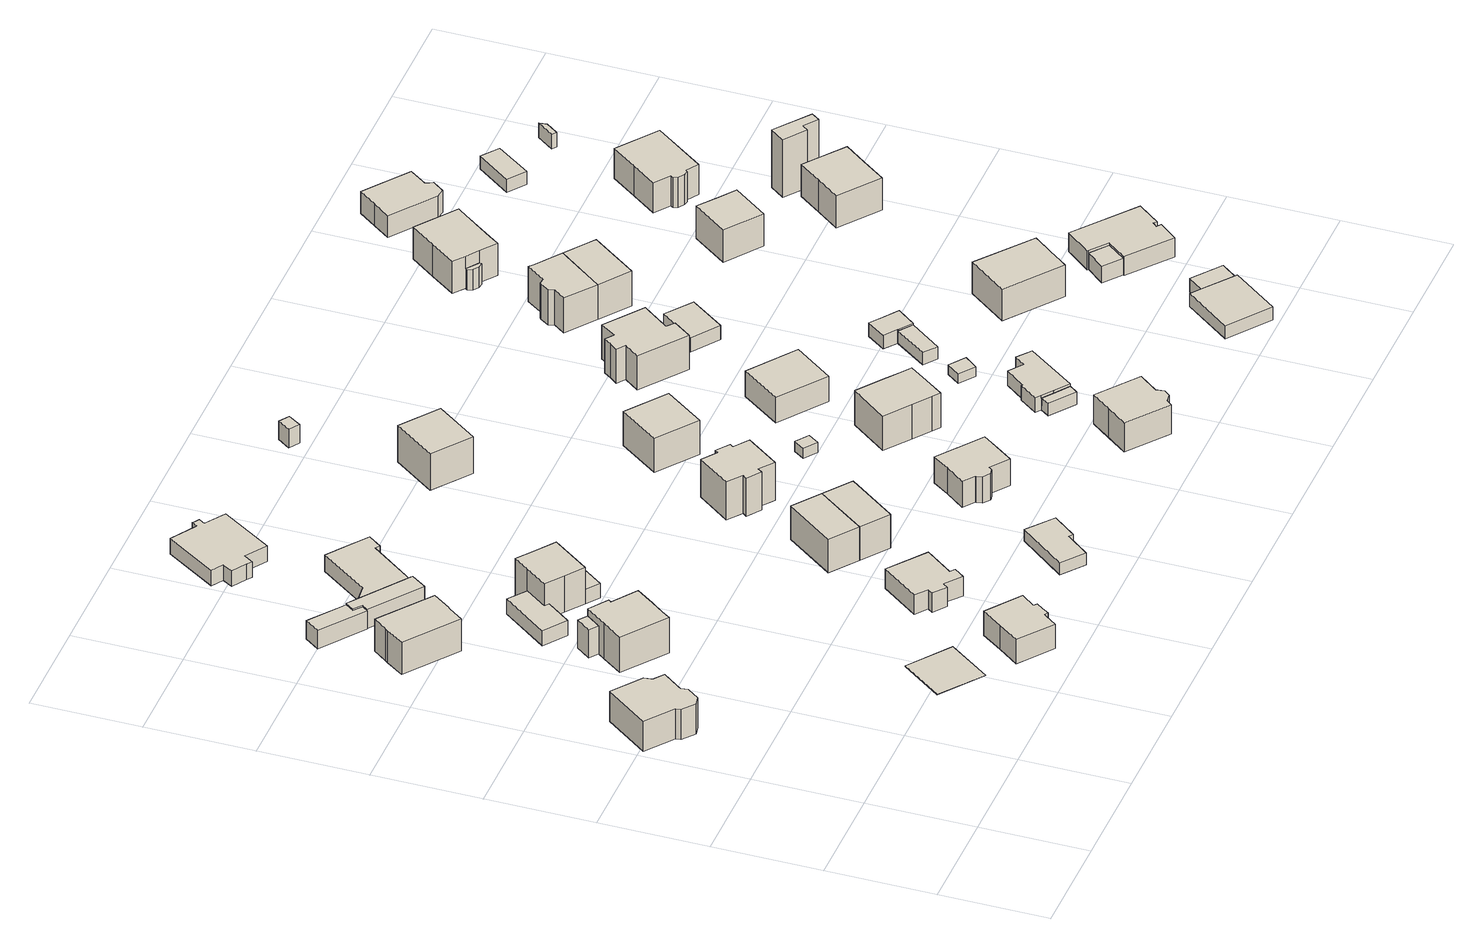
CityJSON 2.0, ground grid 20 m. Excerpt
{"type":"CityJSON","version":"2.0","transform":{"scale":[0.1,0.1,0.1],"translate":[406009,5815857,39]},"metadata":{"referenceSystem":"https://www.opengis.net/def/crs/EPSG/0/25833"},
"CityObjects":{
"building1":{"type":"Building","attributes":{"Gemeindeschluessel":"11000010","BezugspunktDach":"2200","function":"31001_1010","measuredHeight":6.22,"storeysAboveGround":1},"address":[{"country":"Germany","locality":"Berlin","thoroughfareNumber":"102A","thoroughfareName":"Lehnitzstraße"}],"geometry":[{"type":"Solid","lod":"1","boundaries":[[[[0,1,2,3,4,5,6,7,8,9,10]],[[11,12,13,14,15,16,17,18,19,20,21]],[[11,21,10,9]],[[12,11,9,8]],[[13,12,8,7]],[[14,13,7,6]],[[15,14,6,5]],[[16,15,5,4]],[[17,16,4,3]],[[18,17,3,2]],[[19,18,2,1]],[[20,19,1,0]],[[21,20,0,10]]]]}]},
"building2":{"type":"Building","attributes":{"Gemeindeschluessel":"11000010","BezugspunktDach":"2200","function":"31001_1010","measuredHeight":0.129,"storeysAboveGround":2},"address":[{"country":"Germany","locality":"Berlin","thoroughfareNumber":"103A","thoroughfareName":"Lehnitzstraße"}],"geometry":[{"type":"Solid","lod":"1","boundaries":[[[[22,23,24,25]],[[26,27,28,29]],[[26,29,25,24]],[[27,26,24,23]],[[28,27,23,22]],[[29,28,22,25]]]]}]},
"building3":{"type":"Building","attributes":{"Gemeindeschluessel":"11000010","BezugspunktDach":"2200","function":"31001_1010","measuredHeight":8.39,"storeysAboveGround":1},"address":[{"country":"Germany","locality":"Berlin","thoroughfareNumber":"96B","thoroughfareName":"Lehnitzstraße"}],"geometry":[{"type":"Solid","lod":"1","boundaries":[[[[30,31,32,33,34,35,36,37]],[[38,39,40,41,42,43,44,45]],[[38,45,37,36]],[[39,38,36,35]],[[40,39,35,34]],[[41,40,34,33]],[[42,41,33,32]],[[43,42,32,31]],[[44,43,31,30]],[[45,44,30,37]]]]}]},
"building4":{"type":"Building","attributes":{"Gemeindeschluessel":"11000010","BezugspunktDach":"2200","function":"51009_1610","measuredHeight":5.8,"storeysAboveGround":0},"address":[{"country":"Germany","locality":"Berlin"}],"geometry":[{"type":"Solid","lod":"1","boundaries":[[[[46,47,48,49]],[[50,51,52,53]],[[50,53,49,48]],[[51,50,48,47]],[[52,51,47,46]],[[53,52,46,49]]]]}]},
"building5":{"type":"Building","attributes":{"Gemeindeschluessel":"11000010","function":"31001_1010"},"address":[{"country":"Germany","locality":"Berlin","thoroughfareNumber":"100A","thoroughfareName":"Lehnitzstraße"}],"children":["building5-1","building5-2"]},
"building5-1":{"type":"BuildingPart","attributes":{"BezugspunktDach":"2200","measuredHeight":10.24,"storeysAboveGround":2},"parents":["building5"],"geometry":[{"type":"MultiSurface","lod":"1","boundaries":[[[54,55,56,57,58,59,60,61,62,63,64]],[[65,51,66,67,68,69,70,71,72,73,74]],[[65,74,64,63]],[[51,65,63,62]],[[66,51,62,61]],[[67,66,61,60]],[[68,67,60,59]],[[69,68,59,58]],[[70,69,58,57]],[[75,76,57,56]],[[71,70,77,78]],[[79,75,78,80,72,71,56,55]],[[73,72,55,54]],[[74,73,54,64]],[[78,77,76,75]],[[80,78,75,79]]]}]},
"building5-2":{"type":"BuildingPart","attributes":{"BezugspunktDach":"2200","measuredHeight":5.24,"storeysAboveGround":2},"parents":["building5"],"geometry":[{"type":"MultiSurface","lod":"1","boundaries":[[[81,82,83,84,76,79]],[[77,85,86,87,88,80]],[[85,77,76,84]],[[86,85,84,83]],[[87,86,83,82]],[[88,87,82,81]],[[80,88,81,79]],[[78,75,76,77]],[[80,79,75,78]]]}]},
"building6":{"type":"Building","attributes":{"Gemeindeschluessel":"11000010","BezugspunktDach":"2200","function":"31001_2000","measuredHeight":3.77,"storeysAboveGround":1},"address":[{"country":"Germany","locality":"Berlin","thoroughfareNumber":"96 (1)","thoroughfareName":"Lehnitzstraße"}],"geometry":[{"type":"Solid","lod":"1","boundaries":[[[[89,90,91,92,93,94]],[[95,96,97,98,99,100]],[[95,100,94,93]],[[96,95,93,92]],[[97,96,92,91]],[[98,97,91,90]],[[99,98,90,89]],[[100,99,89,94]]]]}]},
"building7":{"type":"Building","attributes":{"Gemeindeschluessel":"11000010","BezugspunktDach":"2200","function":"51009_1610","measuredHeight":4.53,"storeysAboveGround":0},"address":[{"country":"Germany","locality":"Berlin"}],"geometry":[{"type":"Solid","lod":"1","boundaries":[[[[101,102,103,104,105]],[[106,107,108,109,110]],[[106,110,105,104]],[[107,106,104,103]],[[108,107,103,102]],[[109,108,102,101]],[[110,109,101,105]]]]}]},
"building8":{"type":"Building","attributes":{"Gemeindeschluessel":"11000010","BezugspunktDach":"2200","function":"31001_1010","measuredHeight":6.46,"storeysAboveGround":1},"address":[{"country":"Germany","locality":"Berlin","thoroughfareNumber":"103","thoroughfareName":"Lehnitzstraße"}],"geometry":[{"type":"Solid","lod":"1","boundaries":[[[[111,112,113,114,115,116,117,118,119,120]],[[121,122,123,124,125,126,127,128,129,130]],[[121,130,120,119]],[[122,121,119,118]],[[123,122,118,117]],[[124,123,117,116]],[[125,124,116,115]],[[126,125,115,114]],[[127,126,114,113]],[[128,127,113,112]],[[129,128,112,111]],[[130,129,111,120]]]]}]},
"building9":{"type":"Building","attributes":{"Gemeindeschluessel":"11000010","BezugspunktDach":"2200","function":"31001_2463","measuredHeight":3.1,"storeysAboveGround":1},"address":[{"country":"Germany","locality":"Berlin","thoroughfareNumber":"98 (1)","thoroughfareName":"Lehnitzstraße"}],"geometry":[{"type":"Solid","lod":"1","boundaries":[[[[131,132,133,134,135,136]],[[137,138,139,140,141,142]],[[137,142,136,135]],[[138,137,135,134]],[[139,138,134,133]],[[140,139,133,132]],[[141,140,132,131]],[[142,141,131,136]]]]}]},
"building10":{"type":"Building","attributes":{"Gemeindeschluessel":"11000010","function":"31001_1010"},"address":[{"country":"Germany","locality":"Berlin","thoroughfareNumber":"96","thoroughfareName":"Lehnitzstraße"}],"children":["building10-1","building10-2"]},
"building10-1":{"type":"BuildingPart","attributes":{"BezugspunktDach":"2200","measuredHeight":4.24,"storeysAboveGround":1},"parents":["building10"],"geometry":[{"type":"Solid","lod":"1","boundaries":[[[[143,144,145,146,147,148,149,150,151]],[[152,153,154,155,156,157,158,159,160]],[[152,160,151,150]],[[153,152,150,149]],[[154,153,149,148]],[[155,154,148,147]],[[156,155,147,146]],[[157,156,146,145]],[[158,157,145,144]],[[159,158,144,143]],[[159,143,151,160]]]]}]},
"building10-2":{"type":"BuildingPart","attributes":{"BezugspunktDach":"2200","measuredHeight":3.95,"storeysAboveGround":1},"parents":["building10"],"geometry":[{"type":"MultiSurface","lod":"1","boundaries":[[[161,162,163,164,165,166,167,168]],[[169,160,158,170,171,172,173,174]],[[169,174,168,167]],[[160,169,167,166]],[[175,144,143,151,166,165]],[[158,160,159]],[[170,158,165,164]],[[171,170,164,163]],[[172,171,163,162]],[[173,172,162,161]],[[174,173,161,168]],[[158,159,143,144,175]],[[159,160,151,143]]]}]},
"building11":{"type":"Building","attributes":{"Gemeindeschluessel":"11000010","function":"31001_1010"},"address":[{"country":"Germany","locality":"Berlin","thoroughfareNumber":"98","thoroughfareName":"Lehnitzstraße"}],"children":["building11-1","building11-2"]},
"building11-1":{"type":"BuildingPart","attributes":{"BezugspunktDach":"2200","measuredHeight":9.51,"storeysAboveGround":2},"parents":["building11"],"geometry":[{"type":"MultiSurface","lod":"1","boundaries":[[[176,177,178,179,180,181,182]],[[183,184,185,186,187,188,189]],[[183,189,182,181]],[[184,183,181,180]],[[185,184,180,179]],[[186,185,179,178]],[[190,191,186,178,177]],[[188,187,177,176]],[[189,188,176,182]],[[192,187,186,191,190]]]}]},
"building11-2":{"type":"BuildingPart","attributes":{"BezugspunktDach":"2200","measuredHeight":3.01,"storeysAboveGround":2},"parents":["building11"],"geometry":[{"type":"Solid","lod":"1","boundaries":[[[[193,194,191,190]],[[186,195,196,187]],[[195,186,191,194]],[[196,195,194,193]],[[187,196,193,190]],[[186,187,190,191]]]]}]},
"building12":{"type":"Building","attributes":{"Gemeindeschluessel":"11000010","BezugspunktDach":"2200","function":"31001_1010","measuredHeight":3.99,"storeysAboveGround":1},"address":[{"country":"Germany","locality":"Berlin","thoroughfareNumber":"101","thoroughfareName":"Lehnitzstraße"}],"geometry":[{"type":"Solid","lod":"1","boundaries":[[[[197,198,199,200,201,202,203,204,205,206]],[[207,208,209,210,211,212,213,214,215,216]],[[207,216,206,205]],[[208,207,205,204]],[[209,208,204,203]],[[210,209,203,202]],[[211,210,202,201]],[[212,211,201,200]],[[213,212,200,199]],[[214,213,199,198]],[[215,214,198,197]],[[216,215,197,206]]]]}]},
"building13":{"type":"Building","attributes":{"Gemeindeschluessel":"11000010","BezugspunktDach":"2200","function":"31001_1010","measuredHeight":3.81,"storeysAboveGround":1},"address":[{"country":"Germany","locality":"Berlin","thoroughfareNumber":"94","thoroughfareName":"Lehnitzstraße"}],"geometry":[{"type":"Solid","lod":"1","boundaries":[[[[217,218,219,220,221,222,223,224,225,226,227,228,229,230]],[[231,232,233,234,235,236,237,238,239,240,241,242,243,244]],[[231,244,230,229]],[[232,231,229,228]],[[233,232,228,227]],[[234,233,227,226]],[[235,234,226,225]],[[236,235,225,224]],[[237,236,224,223]],[[238,237,223,222]],[[239,238,222,221]],[[240,239,221,220]],[[241,240,220,219]],[[242,241,219,218]],[[243,242,218,217]],[[244,243,217,230]]]]}]},
"building14":{"type":"Building","attributes":{"Gemeindeschluessel":"11000010","BezugspunktDach":"2200","function":"31001_1010","measuredHeight":9.52,"storeysAboveGround":2},"address":[{"country":"Germany","locality":"Berlin","thoroughfareNumber":"99B","thoroughfareName":"Lehnitzstraße"}],"geometry":[{"type":"Solid","lod":"1","boundaries":[[[[245,246,247,248]],[[249,250,251,252]],[[249,252,248,247]],[[250,249,247,246]],[[251,250,246,245]],[[252,251,245,248]]]]}]},
"building15":{"type":"Building","attributes":{"Gemeindeschluessel":"11000010","BezugspunktDach":"2200","function":"31001_2000","measuredHeight":2.39,"storeysAboveGround":1},"address":[{"country":"Germany","locality":"Berlin","thoroughfareNumber":"101 (1)","thoroughfareName":"Lehnitzstraße"}],"geometry":[{"type":"Solid","lod":"1","boundaries":[[[[253,254,255,256,257,258]],[[259,260,261,262,263,264]],[[259,264,258,257]],[[260,259,257,256]],[[261,260,256,255]],[[262,261,255,254]],[[263,262,254,253]],[[264,263,253,258]]]]}]},
"building16":{"type":"Building","attributes":{"Gemeindeschluessel":"11000010","BezugspunktDach":"2200","function":"31001_1010","measuredHeight":9.48,"storeysAboveGround":2},"address":[{"country":"Germany","locality":"Berlin","thoroughfareNumber":"99A","thoroughfareName":"Lehnitzstraße"}],"geometry":[{"type":"Solid","lod":"1","boundaries":[[[[265,266,246,267,245]],[[268,250,269,270,251]],[[268,251,245,267]],[[250,268,267,246]],[[269,250,246,266]],[[270,269,266,265]],[[251,270,265,245]]]]}]},
"building17":{"type":"Building","attributes":{"Gemeindeschluessel":"11000010","BezugspunktDach":"2200","function":"31001_1010","measuredHeight":8.76,"storeysAboveGround":1},"address":[{"country":"Germany","locality":"Berlin","thoroughfareNumber":"97A","thoroughfareName":"Lehnitzstraße"}],"geometry":[{"type":"Solid","lod":"1","boundaries":[[[[271,272,273,274,275,276,277,278,279,280,281,282]],[[283,284,285,286,287,288,289,290,291,292,293,294]],[[283,294,282,281]],[[284,283,281,280]],[[285,284,280,279]],[[286,285,279,278]],[[287,286,278,277]],[[288,287,277,276]],[[289,288,276,275]],[[290,289,275,274]],[[291,290,274,273]],[[292,291,273,272]],[[293,292,272,271]],[[294,293,271,282]]]]}]},
"building18":{"type":"Building","attributes":{"Gemeindeschluessel":"11000010","BezugspunktDach":"2200","function":"31001_1010","measuredHeight":7.61,"storeysAboveGround":1},"address":[{"country":"Germany","locality":"Berlin","thoroughfareNumber":"99","thoroughfareName":"Lehnitzstraße"}],"geometry":[{"type":"Solid","lod":"1","boundaries":[[[[295,296,297,298,299,300,301,302,303,304,305,306]],[[307,308,309,310,311,312,313,314,315,316,317,318]],[[307,318,306,305]],[[308,307,305,304]],[[309,308,304,303]],[[310,309,303,302]],[[311,310,302,301]],[[312,311,301,300]],[[313,312,300,299]],[[314,313,299,298]],[[315,314,298,297]],[[316,315,297,296]],[[317,316,296,295]],[[318,317,295,306]]]]}]},
"building19":{"type":"Building","attributes":{"Gemeindeschluessel":"11000010","BezugspunktDach":"2200","function":"31001_1010","measuredHeight":8.06,"storeysAboveGround":1},"address":[{"country":"Germany","locality":"Berlin","thoroughfareNumber":"94A","thoroughfareName":"Lehnitzstraße"}],"geometry":[{"type":"Solid","lod":"1","boundaries":[[[[319,320,321,322]],[[323,324,325,326]],[[323,326,322,321]],[[324,323,321,320]],[[325,324,320,319]],[[326,325,319,322]]]]}]},
"building20":{"type":"Building","attributes":{"Gemeindeschluessel":"11000010","BezugspunktDach":"2200","function":"51009_1610","measuredHeight":3.81,"storeysAboveGround":0},"address":[{"country":"Germany","locality":"Berlin"}],"geometry":[{"type":"Solid","lod":"1","boundaries":[[[[327,328,329,330]],[[331,332,333,334]],[[331,334,330,329]],[[332,331,329,328]],[[333,332,328,327]],[[334,333,327,330]]]]}]},
"building21":{"type":"Building","attributes":{"Gemeindeschluessel":"11000010","BezugspunktDach":"2200","function":"31001_1010","measuredHeight":8.89,"storeysAboveGround":1},"address":[{"country":"Germany","locality":"Berlin","thoroughfareNumber":"95A","thoroughfareName":"Lehnitzstraße"}],"geometry":[{"type":"Solid","lod":"1","boundaries":[[[[335,336,337,338,339]],[[340,341,342,343,344]],[[340,344,339,338]],[[341,340,338,337]],[[342,341,337,336]],[[343,342,336,335]],[[344,343,335,339]]]]}]},
"building22":{"type":"Building","attributes":{"Gemeindeschluessel":"11000010","BezugspunktDach":"2200","function":"31001_2723","measuredHeight":2.11,"storeysAboveGround":1},"address":[{"country":"Germany","locality":"Berlin","thoroughfareNumber":"97A (1)","thoroughfareName":"Lehnitzstraße"}],"geometry":[{"type":"Solid","lod":"1","boundaries":[[[[345,346,347,348]],[[349,350,351,352]],[[349,352,348,347]],[[350,349,347,346]],[[351,350,346,345]],[[352,351,345,348]]]]}]},
"building23":{"type":"Building","attributes":{"Gemeindeschluessel":"11000010","BezugspunktDach":"2200","function":"31001_1010","measuredHeight":8.28,"storeysAboveGround":1},"address":[{"country":"Germany","locality":"Berlin","thoroughfareNumber":"97","thoroughfareName":"Lehnitzstraße"}],"geometry":[{"type":"Solid","lod":"1","boundaries":[[[[353,354,355,356,357,358,359,360]],[[361,362,363,364,365,366,367,368]],[[361,368,360,359]],[[362,361,359,358]],[[363,362,358,357]],[[364,363,357,356]],[[365,364,356,355]],[[366,365,355,354]],[[367,366,354,353]],[[368,367,353,360]]]]}]},
"building24":{"type":"Building","attributes":{"Gemeindeschluessel":"11000010","BezugspunktDach":"2200","function":"31001_1010","measuredHeight":7.95,"storeysAboveGround":1},"address":[{"country":"Germany","locality":"Berlin","thoroughfareNumber":"128","thoroughfareName":"Summter Straße"}],"geometry":[{"type":"Solid","lod":"1","boundaries":[[[[369,370,371,372,373,374,375,376,377,378,379,380]],[[381,382,383,384,385,386,387,388,389,390,391,392]],[[381,392,380,379]],[[382,381,379,378]],[[383,382,378,377]],[[384,383,377,376]],[[385,384,376,375]],[[386,385,375,374]],[[387,386,374,373]],[[388,387,373,372]],[[389,388,372,371]],[[390,389,371,370]],[[391,390,370,369]],[[392,391,369,380]]]]}]},
"building25":{"type":"Building","attributes":{"Gemeindeschluessel":"11000010","BezugspunktDach":"2200","function":"31001_1010","measuredHeight":6.56,"storeysAboveGround":1},"address":[{"country":"Germany","locality":"Berlin","thoroughfareNumber":"95","thoroughfareName":"Lehnitzstraße"}],"geometry":[{"type":"Solid","lod":"1","boundaries":[[[[393,394,395,396]],[[397,398,399,400]],[[397,400,396,395]],[[398,397,395,394]],[[399,398,394,393]],[[400,399,393,396]]]]}]},
"building26":{"type":"Building","attributes":{"Gemeindeschluessel":"11000010","function":"31001_1310"},"address":[{"country":"Germany","locality":"Berlin","thoroughfareNumber":"126 (2)","thoroughfareName":"Summter Straße"}],"children":["building26-1","building26-2"]},
"building26-1":{"type":"BuildingPart","attributes":{"BezugspunktDach":"2200","measuredHeight":3.62,"storeysAboveGround":1},"parents":["building26"],"geometry":[{"type":"MultiSurface","lod":"1","boundaries":[[[401,402,403,404,405,406,407,408,409,410,411]],[[412,413,414,415,416,417,418,419,420,421,422]],[[412,422,411,410]],[[413,412,410,409]],[[414,413,409,408]],[[415,414,408,407]],[[416,415,407,406]],[[417,416,406,405]],[[418,417,405,404]],[[419,418,404,403]],[[423,424,419,403,402]],[[425,423,420,402,401]],[[422,421,401,411]],[[420,419,424,423]],[[421,426,420,423,425]]]}]},
"building26-2":{"type":"BuildingPart","attributes":{"BezugspunktDach":"2200","measuredHeight":2.54,"storeysAboveGround":1},"parents":["building26"],"geometry":[{"type":"MultiSurface","lod":"1","boundaries":[[[427,424,425,428]],[[421,419,429,430]],[[421,430,428,425]],[[429,419,424,427]],[[430,429,427,428]],[[419,420,423,424,431]],[[421,425,423,420]]]}]},
"building27":{"type":"Building","attributes":{"Gemeindeschluessel":"11000010","BezugspunktDach":"2200","function":"31001_2723","measuredHeight":1.94,"storeysAboveGround":1},"address":[{"country":"Germany","locality":"Berlin","thoroughfareNumber":"97 (1)","thoroughfareName":"Lehnitzstraße"}],"geometry":[{"type":"Solid","lod":"1","boundaries":[[[[432,433,434,435]],[[436,437,438,439]],[[436,439,435,434]],[[437,436,434,433]],[[438,437,433,432]],[[439,438,432,435]]]]}]},
"building28":{"type":"Building","attributes":{"Gemeindeschluessel":"11000010","BezugspunktDach":"2200","function":"31001_1010","measuredHeight":8.58,"storeysAboveGround":1},"address":[{"country":"Germany","locality":"Berlin","thoroughfareNumber":"93","thoroughfareName":"Lehnitzstraße"}],"geometry":[{"type":"Solid","lod":"1","boundaries":[[[[440,441,442,443,444,445,446,447,448,449,450,451]],[[452,453,454,455,456,457,458,459,460,461,462,463]],[[452,463,451,450]],[[453,452,450,449]],[[454,453,449,448]],[[455,454,448,447]],[[456,455,447,446]],[[457,456,446,445]],[[458,457,445,444]],[[459,458,444,443]],[[460,459,443,442]],[[461,460,442,441]],[[462,461,441,440]],[[463,462,440,451]]]]}]},
"building29":{"type":"Building","attributes":{"Gemeindeschluessel":"11000010","BezugspunktDach":"2200","function":"31001_2723","measuredHeight":2.48,"storeysAboveGround":1},"address":[{"country":"Germany","locality":"Berlin","thoroughfareNumber":"95 (2)","thoroughfareName":"Lehnitzstraße"}],"geometry":[{"type":"Solid","lod":"1","boundaries":[[[[464,465,466,467]],[[468,469,470,471]],[[468,471,467,466]],[[469,468,466,465]],[[470,469,465,464]],[[471,470,464,467]]]]}]},
"building30":{"type":"Building","attributes":{"Gemeindeschluessel":"11000010","BezugspunktDach":"2200","function":"31001_2463","measuredHeight":2.85,"storeysAboveGround":1},"address":[{"country":"Germany","locality":"Berlin","thoroughfareNumber":"93 (1)","thoroughfareName":"Lehnitzstraße"}],"geometry":[{"type":"Solid","lod":"1","boundaries":[[[[472,473,474,475]],[[476,477,478,479]],[[476,479,475,474]],[[477,476,474,473]],[[478,477,473,472]],[[479,478,472,475]]]]}]},
"building31":{"type":"Building","attributes":{"Gemeindeschluessel":"11000010","BezugspunktDach":"2200","function":"31001_2463","measuredHeight":3.13,"storeysAboveGround":1},"address":[{"country":"Germany","locality":"Berlin","thoroughfareNumber":"95 (1)","thoroughfareName":"Lehnitzstraße"}],"geometry":[{"type":"Solid","lod":"1","boundaries":[[[[480,481,482,483,484,485,486]],[[487,488,489,469,490,468,491]],[[487,491,486,485]],[[488,487,485,484]],[[489,488,484,483]],[[469,489,483,482]],[[490,469,482,481]],[[468,490,481,480]],[[491,468,480,486]]]]}]},
"building32":{"type":"Building","attributes":{"Gemeindeschluessel":"11000010","BezugspunktDach":"2200","function":"31001_1010","measuredHeight":9.4,"storeysAboveGround":1},"address":[{"country":"Germany","locality":"Berlin","thoroughfareNumber":"91B","thoroughfareName":"Lehnitzstraße"}],"geometry":[{"type":"Solid","lod":"1","boundaries":[[[[492,493,494,495,496,497,498,499,500,501,502]],[[503,504,505,506,507,508,509,510,511,512,513]],[[503,513,502,501]],[[504,503,501,500]],[[505,504,500,499]],[[506,505,499,498]],[[507,506,498,497]],[[508,507,497,496]],[[509,508,496,495]],[[510,509,495,494]],[[511,510,494,493]],[[512,511,493,492]],[[513,512,492,502]]]]}]},
"building33":{"type":"Building","attributes":{"Gemeindeschluessel":"11000010","BezugspunktDach":"2200","function":"31001_1010","measuredHeight":9.4,"storeysAboveGround":1},"address":[{"country":"Germany","locality":"Berlin","thoroughfareNumber":"91A","thoroughfareName":"Lehnitzstraße"}],"geometry":[{"type":"Solid","lod":"1","boundaries":[[[[514,515,516,517,494,493,492]],[[511,510,518,519,520,521,512]],[[511,512,492,493]],[[510,511,493,494]],[[518,510,494,517]],[[519,518,517,516]],[[520,519,516,515]],[[521,520,515,514]],[[512,521,514,492]]]]}]},
"building34":{"type":"Building","attributes":{"Gemeindeschluessel":"11000010","BezugspunktDach":"2200","function":"31001_1010","measuredHeight":2.76,"storeysAboveGround":1},"address":[{"country":"Germany","locality":"Berlin","thoroughfareNumber":"126","thoroughfareName":"Summter Straße"}],"geometry":[{"type":"Solid","lod":"1","boundaries":[[[[522,523,524,525,526,527]],[[528,529,530,531,532,533]],[[528,533,527,526]],[[529,528,526,525]],[[530,529,525,524]],[[531,530,524,523]],[[532,531,523,522]],[[533,532,522,527]]]]}]},
"building35":{"type":"Building","attributes":{"Gemeindeschluessel":"11000010","BezugspunktDach":"2200","function":"51009_1610","measuredHeight":4.67,"storeysAboveGround":0},"address":[{"country":"Germany","locality":"Berlin"}],"geometry":[{"type":"Solid","lod":"1","boundaries":[[[[534,535,536,537]],[[538,539,540,541]],[[538,541,537,536]],[[539,538,536,535]],[[540,539,535,534]],[[541,540,534,537]]]]}]},
"building36":{"type":"Building","attributes":{"Gemeindeschluessel":"11000010","BezugspunktDach":"2200","function":"51009_1610","measuredHeight":4.28,"storeysAboveGround":0},"address":[{"country":"Germany","locality":"Berlin"}],"geometry":[{"type":"Solid","lod":"1","boundaries":[[[[542,543,544,545]],[[546,547,548,540]],[[546,540,545,544]],[[547,546,544,543]],[[548,547,543,542]],[[540,548,542,545]]]]}]},
"building37":{"type":"Building","attributes":{"Gemeindeschluessel":"11000010","BezugspunktDach":"2200","function":"31001_1010","measuredHeight":7.96,"storeysAboveGround":1},"address":[{"country":"Germany","locality":"Berlin","thoroughfareNumber":"124A","thoroughfareName":"Summter Straße"}],"geometry":[{"type":"Solid","lod":"1","boundaries":[[[[549,550,551,552,553]],[[554,555,556,557,558]],[[554,558,553,552]],[[555,554,552,551]],[[556,555,551,550]],[[557,556,550,549]],[[558,557,549,553]]]]}]},
"building38":{"type":"Building","attributes":{"Gemeindeschluessel":"11000010","BezugspunktDach":"2200","function":"31001_2000","measuredHeight":2.88,"storeysAboveGround":1},"address":[{"country":"Germany","locality":"Berlin","thoroughfareNumber":"126 (1)","thoroughfareName":"Summter Straße"}],"geometry":[{"type":"Solid","lod":"1","boundaries":[[[[524,559,560,525]],[[561,562,563,564]],[[561,564,525,560]],[[562,561,560,559]],[[563,562,559,524]],[[564,563,524,525]]]]}]},
"building39":{"type":"Building","attributes":{"Gemeindeschluessel":"11000010","function":"31001_1010"},"address":[{"country":"Germany","locality":"Berlin","thoroughfareNumber":"89","thoroughfareName":"Lehnitzstraße"}],"children":["building39-1","building39-2"]},
"building39-1":{"type":"BuildingPart","attributes":{"BezugspunktDach":"2200","measuredHeight":8.91,"storeysAboveGround":2},"parents":["building39"],"geometry":[{"type":"MultiSurface","lod":"1","boundaries":[[[565,566,567,568,569,570,571,572,573,574,575]],[[576,577,578,579,580,581,582,583,584,585,586]],[[576,586,575,574]],[[577,576,574,573]],[[578,577,573,572]],[[579,578,572,571]],[[580,579,571,570]],[[581,580,570,569]],[[582,581,569,568]],[[583,582,568,567]],[[584,583,567,566]],[[587,588,566,565]],[[586,585,565,575]],[[585,584,588,587]]]}]},
"building39-2":{"type":"BuildingPart","attributes":{"BezugspunktDach":"2200","measuredHeight":4.14,"storeysAboveGround":2},"parents":["building39"],"geometry":[{"type":"MultiSurface","lod":"1","boundaries":[[[589,590,591,588,587,592]],[[593,594,595,596,597,598]],[[593,598,592,587]],[[594,593,587,585,584]],[[595,594,588,591]],[[596,595,591,590]],[[597,596,590,589]],[[598,597,589,592]],[[584,585,587,588]]]}]},
"building40":{"type":"Building","attributes":{"Gemeindeschluessel":"11000010","BezugspunktDach":"2200","function":"31001_2000","measuredHeight":3.35,"storeysAboveGround":1},"address":[{"country":"Germany","locality":"Berlin","thoroughfareNumber":"124 (1)","thoroughfareName":"Summter Straße"}],"geometry":[{"type":"Solid","lod":"1","boundaries":[[[[599,600,601,602]],[[603,604,605,606]],[[603,606,602,601]],[[604,603,601,600]],[[605,604,600,599]],[[606,605,599,602]]]]}]},
"building41":{"type":"Building","attributes":{"Gemeindeschluessel":"11000010","BezugspunktDach":"2200","function":"31001_1010","measuredHeight":9.61,"storeysAboveGround":1},"address":[{"country":"Germany","locality":"Berlin","thoroughfareNumber":"91","thoroughfareName":"Lehnitzstraße"}],"geometry":[{"type":"Solid","lod":"1","boundaries":[[[[607,608,609,610,611]],[[612,613,614,615,616]],[[612,616,611,610]],[[613,612,610,609]],[[614,613,609,608]],[[615,614,608,607]],[[616,615,607,611]]]]}]},
"building42":{"type":"Building","attributes":{"Gemeindeschluessel":"11000010","BezugspunktDach":"2200","function":"31001_1010","measuredHeight":3.97,"storeysAboveGround":1},"address":[{"country":"Germany","locality":"Berlin","thoroughfareNumber":"124","thoroughfareName":"Summter Straße"}],"geometry":[{"type":"Solid","lod":"1","boundaries":[[[[617,618,619,620,621,622,623,624,625,626,627,628]],[[629,630,631,632,633,634,635,636,605,604,603,637]],[[629,637,628,627]],[[630,629,627,626]],[[631,630,626,625]],[[632,631,625,624]],[[633,632,624,623]],[[634,633,623,622]],[[635,634,622,621]],[[636,635,621,620]],[[605,636,620,619]],[[604,605,619,618]],[[603,604,618,617]],[[637,603,617,628]]]]}]},
"building43":{"type":"Building","attributes":{"Gemeindeschluessel":"11000010","BezugspunktDach":"2200","function":"31001_1010","measuredHeight":8,"storeysAboveGround":1},"address":[{"country":"Germany","locality":"Berlin","thoroughfareNumber":"87","thoroughfareName":"Lehnitzstraße"}],"geometry":[{"type":"Solid","lod":"1","boundaries":[[[[638,639,640,641,642,643,644,645]],[[646,647,648,649,650,651,652,653]],[[646,653,645,644]],[[647,646,644,643]],[[648,647,643,642]],[[649,648,642,641]],[[650,649,641,640]],[[651,650,640,639]],[[652,651,639,638]],[[653,652,638,645]]]]}]},
"building44":{"type":"Building","attributes":{"Gemeindeschluessel":"11000010","BezugspunktDach":"2200","function":"31001_1010","measuredHeight":8.17,"storeysAboveGround":1},"address":[{"country":"Germany","locality":"Berlin","thoroughfareNumber":"120","thoroughfareName":"Summter Straße"}],"geometry":[{"type":"Solid","lod":"1","boundaries":[[[[654,655,656,657,658,659,660,661]],[[662,663,664,665,666,667,668,669]],[[662,669,661,660]],[[663,662,660,659]],[[664,663,659,658]],[[665,664,658,657]],[[666,665,657,656]],[[667,666,656,655]],[[668,667,655,654]],[[669,668,654,661]]]]}]},
"building45":{"type":"Building","attributes":{"Gemeindeschluessel":"11000010","BezugspunktDach":"2200","function":"31001_1010","measuredHeight":8.97,"storeysAboveGround":1},"address":[{"country":"Germany","locality":"Berlin","thoroughfareNumber":"87A","thoroughfareName":"Lehnitzstraße"}],"geometry":[{"type":"Solid","lod":"1","boundaries":[[[[670,671,672,673,674,675,676,677,678,679,680,681]],[[682,683,684,685,686,687,688,689,690,691,692,693]],[[682,693,681,680]],[[683,682,680,679]],[[684,683,679,678]],[[685,684,678,677]],[[686,685,677,676]],[[687,686,676,675]],[[688,687,675,674]],[[689,688,674,673]],[[690,689,673,672]],[[691,690,672,671]],[[692,691,671,670]],[[693,692,670,681]]]]}]},
"building46":{"type":"Building","attributes":{"Gemeindeschluessel":"11000010","BezugspunktDach":"2200","function":"31001_1312","measuredHeight":2.7,"storeysAboveGround":1},"address":[{"country":"Germany","locality":"Berlin","thoroughfareNumber":"87 (1)","thoroughfareName":"Lehnitzstraße"}],"geometry":[{"type":"Solid","lod":"1","boundaries":[[[[694,695,696,697]],[[698,699,700,701]],[[698,701,697,696]],[[699,698,696,695]],[[700,699,695,694]],[[701,700,694,697]]]]}]},
"building47":{"type":"Building","attributes":{"Gemeindeschluessel":"11000010","BezugspunktDach":"2200","function":"31001_2723","measuredHeight":11.88,"storeysAboveGround":1},"address":[{"country":"Germany","locality":"Berlin","thoroughfareNumber":"120 (1)","thoroughfareName":"Summter Straße"}],"geometry":[{"type":"Solid","lod":"1","boundaries":[[[[702,703,704,705,706,707]],[[708,709,710,711,712,713]],[[708,713,707,706]],[[709,708,706,705]],[[710,709,705,704]],[[711,710,704,703]],[[712,711,703,702]],[[713,712,702,707]]]]}]},
"building48":{"type":"Building","attributes":{"Gemeindeschluessel":"11000010","BezugspunktDach":"2200","function":"51009_1610","measuredHeight":3,"storeysAboveGround":0},"address":[{"country":"Germany","locality":"Berlin"}],"geometry":[{"type":"Solid","lod":"1","boundaries":[[[[714,715,716,717]],[[718,719,720,721]],[[718,721,717,716]],[[719,718,716,715]],[[720,719,715,714]],[[721,720,714,717]]]]}]}
},
"vertices":[
[58,553,71],[60,543,71],[83,525,71],[100,528,71],[117,551,71],[115,565,71],[143,602,71],[124,616,71],[122,632,71],[68,672,71],[7,591,71],[68,672,9],[122,632,9],[124,616,9],[143,602,9],[115,565,9],[117,551,9],[100,528,9],[83,525,9],[60,543,9],[58,553,9],[7,591,9],
[401,128,7],[458,206,7],[381,263,7],[323,186,7],[381,263,6],[458,206,6],[401,128,6],[323,186,6],
[175,972,72],[195,999,72],[199,1003,72],[222,1035,72],[126,1107,72],[106,1080,72],[102,1075,72],[79,1043,72],[102,1075,6],[106,1080,6],[126,1107,6],[222,1035,6],[199,1003,6],[195,999,6],[175,972,6],[79,1043,6],
[239,752,67],[259,779,67],[243,791,67],[223,764,67],[243,791,9],[259,779,9],[239,752,9],[223,764,9],
[281,643,82],[293,660,82],[308,680,82],[312,685,82],[316,691,82],[335,717,82],[290,749,82],[294,754,82],[259,779,82],[229,739,82],[202,702,82],[229,739,9],[294,754,9],[290,749,9],[335,717,9],[316,691,9],[312,685,9],[308,680,9],[293,660,9],[281,643,9],[202,702,9],[308,680,63],[312,685,63],[312,685,10],[308,680,10],[293,660,63],[293,660,10],
[295,658,63],[308,660,63],[316,671,63],[314,683,63],[314,683,10],[316,671,10],[308,660,10],[295,658,10],
[180,1139,44],[188,1150,44],[173,1162,44],[184,1178,44],[120,1225,44],[100,1198,44],[120,1225,6],[184,1178,6],[173,1162,6],[188,1150,6],[180,1139,6],[100,1198,6],
[335,717,55],[342,727,55],[298,760,55],[294,754,55],[290,749,55],[294,754,10],[298,760,10],[342,727,10],[335,717,10],[290,749,10],
[510,44,57],[530,71,57],[536,66,57],[545,79,57],[554,91,57],[548,96,57],[568,122,57],[505,168,57],[477,129,57],[448,91,57],[477,129,7],[505,168,7],[568,122,7],[548,96,7],[554,91,7],[545,79,7],[536,66,7],[530,71,7],[510,44,7],[448,91,7],
[273,819,38],[307,864,38],[299,870,38],[329,910,38],[296,935,38],[232,849,38],[296,935,7],[329,910,7],[299,870,7],[307,864,7],[273,819,7],[232,849,7],
[257,1124,41],[289,1101,41],[353,1187,41],[361,1181,41],[380,1206,41],[339,1236,41],[307,1259,41],[241,1169,41],[201,1165,41],[241,1169,7],[307,1259,7],[339,1236,7],[380,1206,7],[361,1181,7],[353,1187,7],[289,1101,7],[257,1124,7],[201,1165,7],
[188,1150,47],[180,1139,47],[272,1071,47],[292,1099,47],[289,1101,47],[201,1165,47],[184,1178,47],[173,1162,47],[184,1178,7],[292,1099,7],[272,1071,7],[180,1139,7],[188,1150,7],[173,1162,7],[289,1101,11],
[332,845,83],[365,821,83],[416,890,83],[383,914,83],[350,939,83],[329,910,83],[299,870,83],[329,910,8],[350,939,8],[383,914,8],[416,890,8],[365,821,8],[332,845,8],[299,870,8],[365,821,38],[416,890,38],[365,821,15],
[389,803,38],[440,872,38],[440,872,8],[389,803,8],
[542,279,48],[535,270,48],[559,252,48],[566,261,48],[596,237,48],[611,256,48],[602,263,48],[641,314,48],[573,366,48],[520,296,48],[573,366,8],[641,314,8],[602,263,8],[611,256,8],[596,237,8],[566,261,8],[559,252,8],[535,270,8],[542,279,8],[520,296,8],
[226,1409,40],[214,1390,40],[241,1373,40],[250,1367,40],[261,1384,40],[300,1358,40],[362,1453,40],[325,1478,40],[332,1489,40],[321,1496,40],[320,1497,40],[313,1487,40],[266,1517,40],[205,1423,40],[266,1517,8],[313,1487,8],[320,1497,8],[321,1496,8],[332,1489,8],[325,1478,8],[362,1453,8],[300,1358,8],[261,1384,8],[250,1367,8],[241,1373,8],[214,1390,8],[226,1409,8],[205,1423,8],
[631,432,78],[698,522,78],[648,559,78],[581,469,78],[648,559,9],[698,522,9],[631,432,9],[581,469,9],
[748,74,31],[782,117,31],[790,112,31],[824,155,31],[776,193,31],[707,106,31],[776,193,7],[824,155,7],[790,112,7],[782,117,7],[748,74,7],[707,106,7],
[681,395,78],[748,485,78],[664,477,78],[664,477,9],[748,485,9],[681,395,9],
[698,661,81],[692,653,81],[717,635,81],[723,643,81],[750,623,81],[795,684,81],[768,704,81],[773,710,81],[749,728,81],[744,722,81],[717,742,81],[671,681,81],[717,742,3],[744,722,3],[749,728,3],[773,710,3],[768,704,3],[795,684,3],[750,623,3],[723,643,3],[717,635,3],[692,653,3],[698,661,3],[671,681,3],
[852,306,61],[851,304,61],[853,294,61],[866,284,61],[876,286,61],[881,292,61],[915,267,61],[937,297,61],[960,328,61],[879,388,61],[857,357,61],[830,322,61],[857,357,7],[879,388,7],[960,328,7],[937,297,7],[915,267,7],[881,292,7],[876,286,7],[866,284,7],[853,294,7],[851,304,7],[852,306,7],[830,322,7],
[647,1118,83],[704,1196,83],[635,1247,83],[578,1170,83],[635,1247,8],[704,1196,8],[647,1118,8],[578,1170,8],
[630,1418,46],[646,1442,46],[628,1454,46],[611,1431,46],[628,1454,8],[646,1442,8],[630,1418,8],[611,1431,8],
[824,782,77],[851,819,77],[878,856,77],[805,910,77],[751,836,77],[805,910,7],[878,856,7],[851,819,7],[824,782,7],[751,836,7],
[892,598,30],[906,618,30],[882,635,30],[868,615,30],[882,635,9],[906,618,9],[892,598,9],[868,615,9],
[980,463,80],[1012,439,80],[1026,429,80],[1077,498,80],[1063,508,80],[1031,532,80],[985,566,80],[933,498,80],[985,566,9],[1031,532,9],[1063,508,9],[1077,498,9],[1026,429,9],[1012,439,9],[980,463,9],[933,498,9],
[1139,63,68],[1148,74,68],[1149,73,68],[1163,75,68],[1172,86,68],[1170,98,68],[1170,100,68],[1169,101,68],[1197,137,68],[1122,194,68],[1094,157,68],[1065,120,68],[1094,157,8],[1122,194,8],[1197,137,8],[1169,101,8],[1170,100,8],[1170,98,8],[1172,86,8],[1163,75,8],[1149,73,8],[1148,74,8],[1139,63,8],[1065,120,8],
[1034,629,60],[1088,702,60],[1001,765,60],[948,692,60],[1001,765,8],[1088,702,8],[1034,629,8],[948,692,8],
[1128,288,39],[1148,273,39],[1175,254,39],[1241,344,39],[1215,364,39],[1214,364,39],[1200,345,39],[1174,364,39],[1146,327,39],[1143,329,39],[1118,295,39],[1143,329,9],[1146,327,9],[1174,364,9],[1200,345,9],[1214,364,9],[1215,364,9],[1241,344,9],[1175,254,9],[1148,273,9],[1128,288,9],[1118,295,9],[1148,273,34],[1175,254,34],[1128,288,34],[1138,281,9],
[1163,238,34],[1117,272,34],[1163,238,9],[1117,272,9],[1175,254,15],
[1180,422,29],[1199,446,29],[1170,467,29],[1152,443,29],[1170,467,9],[1199,446,9],[1180,422,9],[1152,443,9],
[1042,878,77],[1067,912,77],[1053,923,77],[1059,931,77],[1091,973,77],[1021,1025,77],[1001,996,77],[986,1007,77],[976,993,77],[965,979,77],[980,968,77],[959,940,77],[980,968,7],[965,979,7],[976,993,7],[986,1007,7],[1001,996,7],[1021,1025,7],[1091,973,7],[1059,931,7],[1053,923,7],[1067,912,7],[1042,878,7],[959,940,7],
[1208,499,32],[1252,558,32],[1227,576,32],[1184,517,32],[1227,576,7],[1252,558,7],[1208,499,7],[1184,517,7],
[1138,857,36],[1185,921,36],[1137,957,36],[1089,892,36],[1137,957,7],[1185,921,7],[1138,857,7],[1089,892,7],
[1227,576,35],[1228,576,35],[1252,558,35],[1278,592,35],[1253,610,35],[1229,628,35],[1204,594,35],[1229,628,7],[1253,610,7],[1278,592,7],[1228,576,7],[1204,594,7],
[1121,1067,80],[1153,1110,80],[1185,1152,80],[1140,1185,80],[1130,1193,80],[1105,1158,80],[1093,1159,80],[1090,1156,80],[1079,1140,80],[1083,1130,80],[1067,1108,80],[1083,1130,8],[1079,1140,8],[1090,1156,8],[1093,1159,8],[1105,1158,8],[1130,1193,8],[1140,1185,8],[1185,1152,8],[1153,1110,8],[1121,1067,8],[1067,1108,8],
[1176,1027,80],[1207,1069,80],[1239,1112,80],[1230,1119,80],[1230,1119,8],[1239,1112,8],[1207,1069,8],[1176,1027,8],
[1494,10,36],[1559,96,36],[1554,99,36],[1502,139,36],[1483,153,36],[1418,67,36],[1483,153,9],[1502,139,9],[1554,99,9],[1559,96,9],[1494,10,9],[1418,67,9],
[1185,1152,55],[1185,1171,55],[1159,1190,55],[1140,1185,55],[1159,1190,9],[1185,1171,9],[1185,1152,9],[1140,1185,9],
[1230,1119,51],[1229,1140,51],[1204,1158,51],[1185,1152,51],[1204,1158,9],[1229,1140,9],[1230,1119,9],
[1443,358,72],[1471,394,72],[1498,429,72],[1399,506,72],[1344,434,72],[1399,506,7],[1498,429,7],[1471,394,7],[1443,358,7],[1344,434,7],
[1576,127,36],[1523,167,36],[1523,167,8],[1576,127,8],[1554,99,8],[1502,139,8],
[1129,1303,75],[1152,1286,75],[1181,1265,75],[1194,1284,75],[1215,1312,75],[1231,1333,75],[1236,1340,75],[1250,1358,75],[1177,1412,75],[1142,1366,75],[1108,1319,75],[1142,1366,9],[1177,1412,9],[1250,1358,9],[1236,1340,9],[1231,1333,9],[1215,1312,9],[1194,1284,9],[1181,1265,9],[1152,1286,9],[1129,1303,9],[1108,1319,9],[1129,1303,50],[1152,1286,50],
[1130,1290,50],[1140,1283,50],[1149,1282,50],[1126,1299,50],[1129,1303,8],[1152,1286,8],[1149,1282,8],[1140,1283,8],[1130,1290,8],[1126,1299,8],
[1531,287,42],[1558,321,42],[1526,346,42],[1498,313,42],[1526,346,8],[1558,321,8],[1531,287,8],[1498,313,8],
[1408,877,74],[1456,941,74],[1423,965,74],[1391,990,74],[1343,925,74],[1391,990,7],[1423,965,7],[1456,941,7],[1408,877,7],[1343,925,7],
[1526,346,47],[1558,321,47],[1531,287,47],[1530,285,47],[1607,223,47],[1635,257,47],[1627,263,47],[1634,271,47],[1640,266,47],[1672,307,47],[1562,394,47],[1524,348,47],[1562,394,8],[1672,307,8],[1640,266,8],[1634,271,8],[1627,263,8],[1635,257,8],[1607,223,8],[1530,285,8],[1524,348,8],
[1300,1412,54],[1316,1410,54],[1332,1431,54],[1326,1445,54],[1349,1477,54],[1268,1537,54],[1243,1504,54],[1219,1472,54],[1243,1504,9],[1268,1537,9],[1349,1477,9],[1326,1445,9],[1332,1431,9],[1316,1410,9],[1300,1412,9],[1219,1472,9],
[1568,725,74],[1599,767,74],[1631,809,74],[1613,823,74],[1587,843,74],[1559,864,74],[1527,822,74],[1495,780,74],[1527,822,8],[1559,864,8],[1587,843,8],[1613,823,8],[1631,809,8],[1599,767,8],[1568,725,8],[1495,780,8],
[1460,1059,71],[1457,1054,71],[1460,1046,71],[1471,1038,71],[1480,1037,71],[1483,1041,71],[1505,1026,71],[1539,1072,71],[1574,1119,71],[1501,1173,71],[1466,1126,71],[1432,1080,71],[1466,1126,9],[1501,1173,9],[1574,1119,9],[1539,1072,9],[1505,1026,9],[1483,1041,9],[1480,1037,9],[1471,1038,9],[1460,1046,9],[1457,1054,9],[1460,1059,9],[1432,1080,9],
[1435,1304,37],[1481,1368,37],[1450,1391,37],[1403,1328,37],[1450,1391,10],[1481,1368,10],[1435,1304,10],[1403,1328,10],
[1585,863,127],[1594,874,127],[1619,855,127],[1630,870,127],[1566,919,127],[1546,892,127],[1566,919,8],[1630,870,8],[1619,855,8],[1594,874,8],[1585,863,8],[1546,892,8],
[1550,1292,40],[1567,1315,40],[1565,1329,40],[1542,1298,40],[1565,1329,10],[1567,1315,10],[1550,1292,10],[1542,1298,10]
]}
